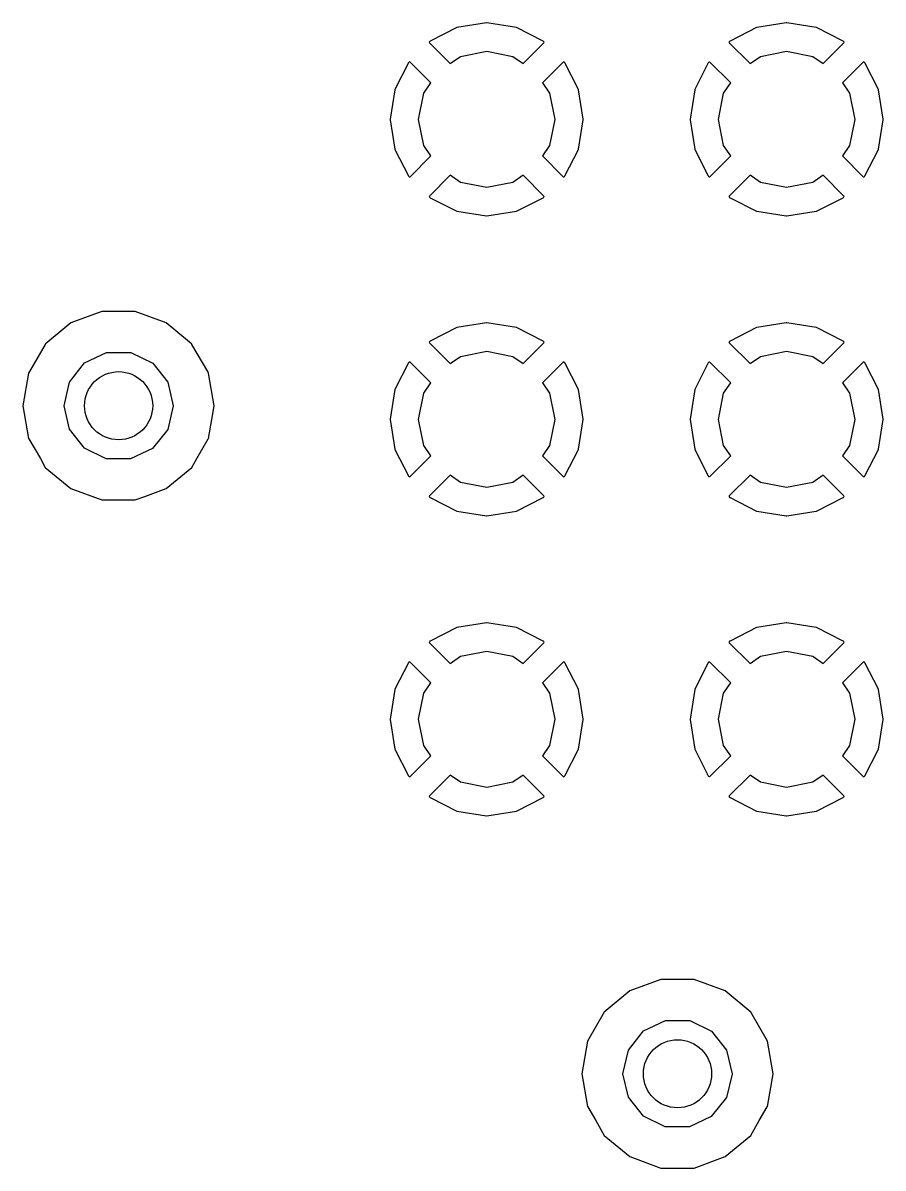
# Model space of a CAD drawing. Extents: x 115.8 to 161.6, y -138.2 to -92.4.
# Drawn here: x 149.599 to 152.754, y -119.846 to -115.646 of the extents above; entities that cross this region are included whole.
import ezdxf

# ---------------------------------------------------------------- set-up
doc = ezdxf.new("R2010")
doc.units = 0
doc.layers.add('BLACK', color=7, linetype='CONTINUOUS')

msp = doc.modelspace()

# ---------------------------------------------------------------- linework, layer by layer
at = {"layer": 'BLACK', "linetype": 'CONTINUOUS'}
for p, q in [((151.19, -115.663), (151.093, -115.713)), ((151.191, -115.663), (151.19, -115.663)), ((151.299, -115.646), (151.191, -115.663)), ((151.301, -115.646), (151.299, -115.646)), ((151.409, -115.663), (151.301, -115.646)), ((151.41, -115.663), (151.409, -115.663)), ((151.507, -115.713), (151.41, -115.663)), ((152.29, -115.663), (152.193, -115.713)), ((152.291, -115.663), (152.29, -115.663)), ((152.399, -115.646), (152.291, -115.663)), ((152.401, -115.646), (152.399, -115.646)), ((152.509, -115.663), (152.401, -115.646)), ((152.51, -115.663), (152.509, -115.663)), ((152.607, -115.713), (152.51, -115.663)), ((151.09, -115.716), (151.089, -115.717)), ((151.089, -115.717), (151.09, -115.719)), ((151.091, -115.714), (151.09, -115.716)), ((151.09, -115.719), (151.166, -115.795)), ((151.093, -115.713), (151.091, -115.714)), ((151.204, -115.769), (151.3, -115.75)), ((151.3, -115.75), (151.396, -115.769)), ((151.434, -115.795), (151.51, -115.719)), ((151.509, -115.714), (151.507, -115.713)), ((151.51, -115.716), (151.509, -115.714)), ((151.511, -115.717), (151.51, -115.716)), ((151.51, -115.719), (151.511, -115.717)), ((152.19, -115.716), (152.189, -115.717)), ((152.189, -115.717), (152.19, -115.719)), ((152.191, -115.714), (152.19, -115.716)), ((152.19, -115.719), (152.266, -115.795)), ((152.193, -115.713), (152.191, -115.714)), ((152.304, -115.769), (152.4, -115.75)), ((152.4, -115.75), (152.496, -115.769)), ((152.534, -115.795), (152.61, -115.719)), ((152.609, -115.714), (152.607, -115.713)), ((152.61, -115.716), (152.609, -115.714)), ((152.611, -115.717), (152.61, -115.716)), ((152.61, -115.719), (152.611, -115.717)), ((151.013, -115.793), (150.963, -115.89)), ((151.014, -115.791), (151.013, -115.793)), ((151.016, -115.79), (151.014, -115.791)), ((151.017, -115.789), (151.016, -115.79)), ((151.019, -115.79), (151.017, -115.789)), ((151.095, -115.866), (151.019, -115.79)), ((151.166, -115.795), (151.204, -115.769)), ((151.396, -115.769), (151.434, -115.795)), ((151.581, -115.79), (151.505, -115.866)), ((151.583, -115.789), (151.581, -115.79)), ((151.584, -115.79), (151.583, -115.789)), ((151.586, -115.791), (151.584, -115.79)), ((151.587, -115.793), (151.586, -115.791)), ((151.637, -115.89), (151.587, -115.793)), ((152.113, -115.793), (152.063, -115.89)), ((152.114, -115.791), (152.113, -115.793)), ((152.116, -115.79), (152.114, -115.791)), ((152.117, -115.789), (152.116, -115.79)), ((152.119, -115.79), (152.117, -115.789)), ((152.195, -115.866), (152.119, -115.79)), ((152.266, -115.795), (152.304, -115.769)), ((152.496, -115.769), (152.534, -115.795)), ((152.681, -115.79), (152.605, -115.866)), ((152.683, -115.789), (152.681, -115.79)), ((152.684, -115.79), (152.683, -115.789)), ((152.686, -115.791), (152.684, -115.79)), ((152.687, -115.793), (152.686, -115.791)), ((152.737, -115.89), (152.687, -115.793)), ((151.069, -115.904), (151.095, -115.866)), ((151.505, -115.866), (151.531, -115.904)), ((152.169, -115.904), (152.195, -115.866)), ((152.605, -115.866), (152.631, -115.904)), ((150.963, -115.891), (150.946, -115.999)), ((150.963, -115.89), (150.963, -115.891)), ((151.05, -116), (151.069, -115.904)), ((151.531, -115.904), (151.55, -116)), ((151.637, -115.891), (151.637, -115.89)), ((151.654, -115.999), (151.637, -115.891)), ((152.063, -115.891), (152.046, -115.999)), ((152.063, -115.89), (152.063, -115.891)), ((152.15, -116), (152.169, -115.904)), ((152.631, -115.904), (152.65, -116)), ((152.737, -115.891), (152.737, -115.89)), ((152.754, -115.999), (152.737, -115.891)), ((150.946, -115.999), (150.946, -116.001)), ((150.946, -116.001), (150.963, -116.109)), ((151.069, -116.096), (151.05, -116)), ((151.55, -116), (151.531, -116.096)), ((151.637, -116.109), (151.654, -116.001)), ((151.654, -116.001), (151.654, -115.999)), ((152.046, -115.999), (152.046, -116.001)), ((152.046, -116.001), (152.063, -116.109)), ((152.169, -116.096), (152.15, -116)), ((152.65, -116), (152.631, -116.096)), ((152.737, -116.109), (152.754, -116.001)), ((152.754, -116.001), (152.754, -115.999)), ((150.963, -116.109), (150.963, -116.11)), ((150.963, -116.11), (151.013, -116.207)), ((151.095, -116.134), (151.069, -116.096)), ((151.531, -116.096), (151.505, -116.134)), ((151.587, -116.207), (151.637, -116.11)), ((151.637, -116.11), (151.637, -116.109)), ((152.063, -116.109), (152.063, -116.11)), ((152.063, -116.11), (152.113, -116.207)), ((152.195, -116.134), (152.169, -116.096)), ((152.631, -116.096), (152.605, -116.134)), ((152.687, -116.207), (152.737, -116.11)), ((152.737, -116.11), (152.737, -116.109)), ((151.019, -116.21), (151.095, -116.134)), ((151.505, -116.134), (151.581, -116.21)), ((152.119, -116.21), (152.195, -116.134)), ((152.605, -116.134), (152.681, -116.21)), ((151.013, -116.207), (151.014, -116.209)), ((151.014, -116.209), (151.016, -116.21)), ((151.016, -116.21), (151.017, -116.211)), ((151.017, -116.211), (151.019, -116.21)), ((151.166, -116.205), (151.09, -116.281)), ((151.204, -116.231), (151.166, -116.205)), ((151.434, -116.205), (151.396, -116.231)), ((151.51, -116.281), (151.434, -116.205)), ((151.581, -116.21), (151.583, -116.211)), ((151.583, -116.211), (151.584, -116.21)), ((151.584, -116.21), (151.586, -116.209)), ((151.586, -116.209), (151.587, -116.207)), ((152.113, -116.207), (152.114, -116.209)), ((152.114, -116.209), (152.116, -116.21)), ((152.116, -116.21), (152.117, -116.211)), ((152.117, -116.211), (152.119, -116.21)), ((152.266, -116.205), (152.19, -116.281)), ((152.304, -116.231), (152.266, -116.205)), ((152.534, -116.205), (152.496, -116.231)), ((152.61, -116.281), (152.534, -116.205)), ((152.681, -116.21), (152.683, -116.211)), ((152.683, -116.211), (152.684, -116.21)), ((152.684, -116.21), (152.686, -116.209)), ((152.686, -116.209), (152.687, -116.207)), ((151.3, -116.25), (151.204, -116.231)), ((151.396, -116.231), (151.3, -116.25)), ((152.4, -116.25), (152.304, -116.231)), ((152.496, -116.231), (152.4, -116.25)), ((151.09, -116.281), (151.089, -116.283)), ((151.089, -116.283), (151.09, -116.284)), ((151.09, -116.284), (151.091, -116.286)), ((151.091, -116.286), (151.093, -116.287)), ((151.093, -116.287), (151.19, -116.337)), ((151.41, -116.337), (151.507, -116.287)), ((151.507, -116.287), (151.509, -116.286)), ((151.509, -116.286), (151.51, -116.284)), ((151.511, -116.283), (151.51, -116.281)), ((151.51, -116.284), (151.511, -116.283)), ((152.19, -116.281), (152.189, -116.283)), ((152.189, -116.283), (152.19, -116.284)), ((152.19, -116.284), (152.191, -116.286)), ((152.191, -116.286), (152.193, -116.287)), ((152.193, -116.287), (152.29, -116.337)), ((152.51, -116.337), (152.607, -116.287)), ((152.607, -116.287), (152.609, -116.286)), ((152.609, -116.286), (152.61, -116.284)), ((152.611, -116.283), (152.61, -116.281)), ((152.61, -116.284), (152.611, -116.283)), ((151.19, -116.337), (151.191, -116.337)), ((151.191, -116.337), (151.299, -116.354)), ((151.301, -116.354), (151.409, -116.337)), ((151.409, -116.337), (151.41, -116.337)), ((152.29, -116.337), (152.291, -116.337)), ((152.291, -116.337), (152.399, -116.354)), ((152.401, -116.354), (152.509, -116.337)), ((152.509, -116.337), (152.51, -116.337)), ((151.299, -116.354), (151.301, -116.354)), ((152.399, -116.354), (152.401, -116.354)), ((149.889, -116.704), (149.775, -116.746)), ((150.011, -116.704), (149.889, -116.704)), ((150.125, -116.746), (150.011, -116.704)), ((149.775, -116.746), (149.681, -116.824)), ((150.21, -116.817), (150.125, -116.746)), ((151.299, -116.746), (151.191, -116.763)), ((151.301, -116.746), (151.299, -116.746)), ((151.409, -116.763), (151.301, -116.746)), ((152.399, -116.746), (152.291, -116.763)), ((152.401, -116.746), (152.399, -116.746)), ((152.509, -116.763), (152.401, -116.746)), ((151.19, -116.763), (151.093, -116.813)), ((151.191, -116.763), (151.19, -116.763)), ((151.41, -116.763), (151.409, -116.763)), ((151.507, -116.813), (151.41, -116.763)), ((152.29, -116.763), (152.193, -116.813)), ((152.291, -116.763), (152.29, -116.763)), ((152.51, -116.763), (152.509, -116.763)), ((152.607, -116.813), (152.51, -116.763)), ((149.681, -116.825), (149.623, -116.925)), ((149.681, -116.824), (149.681, -116.825)), ((150.219, -116.824), (150.21, -116.817)), ((150.219, -116.825), (150.219, -116.824)), ((150.277, -116.925), (150.219, -116.825)), ((151.09, -116.816), (151.089, -116.817)), ((151.089, -116.817), (151.09, -116.819)), ((151.091, -116.814), (151.09, -116.816)), ((151.09, -116.819), (151.166, -116.895)), ((151.093, -116.813), (151.091, -116.814)), ((151.434, -116.895), (151.51, -116.819)), ((151.509, -116.814), (151.507, -116.813)), ((151.51, -116.816), (151.509, -116.814)), ((151.511, -116.817), (151.51, -116.816)), ((151.51, -116.819), (151.511, -116.817)), ((152.19, -116.816), (152.189, -116.817)), ((152.189, -116.817), (152.19, -116.819)), ((152.191, -116.814), (152.19, -116.816)), ((152.19, -116.819), (152.266, -116.895)), ((152.193, -116.813), (152.191, -116.814)), ((152.534, -116.895), (152.61, -116.819)), ((152.609, -116.814), (152.607, -116.813)), ((152.61, -116.816), (152.609, -116.814)), ((152.611, -116.817), (152.61, -116.816)), ((152.61, -116.819), (152.611, -116.817)), ((149.825, -116.893), (149.906, -116.855)), ((149.906, -116.855), (149.995, -116.855)), ((149.995, -116.855), (150.075, -116.894)), ((151.166, -116.895), (151.204, -116.869)), ((151.204, -116.869), (151.3, -116.85)), ((151.3, -116.85), (151.396, -116.869)), ((151.396, -116.869), (151.434, -116.895)), ((152.266, -116.895), (152.304, -116.869)), ((152.304, -116.869), (152.4, -116.85)), ((152.4, -116.85), (152.496, -116.869)), ((152.496, -116.869), (152.534, -116.895)), ((149.623, -116.925), (149.62, -116.93)), ((149.77, -116.963), (149.825, -116.893)), ((150.075, -116.894), (150.13, -116.963)), ((150.28, -116.93), (150.277, -116.925)), ((151.013, -116.893), (150.963, -116.99)), ((151.014, -116.891), (151.013, -116.893)), ((151.016, -116.89), (151.014, -116.891)), ((151.017, -116.889), (151.016, -116.89)), ((151.019, -116.89), (151.017, -116.889)), ((151.095, -116.966), (151.019, -116.89)), ((151.581, -116.89), (151.505, -116.966)), ((151.583, -116.889), (151.581, -116.89)), ((151.584, -116.89), (151.583, -116.889)), ((151.586, -116.891), (151.584, -116.89)), ((151.587, -116.893), (151.586, -116.891)), ((151.637, -116.99), (151.587, -116.893)), ((152.113, -116.893), (152.063, -116.99)), ((152.114, -116.891), (152.113, -116.893)), ((152.116, -116.89), (152.114, -116.891)), ((152.117, -116.889), (152.116, -116.89)), ((152.119, -116.89), (152.117, -116.889)), ((152.195, -116.966), (152.119, -116.89)), ((152.681, -116.89), (152.605, -116.966)), ((152.683, -116.889), (152.681, -116.89)), ((152.684, -116.89), (152.683, -116.889)), ((152.686, -116.891), (152.684, -116.89)), ((152.687, -116.893), (152.686, -116.891)), ((152.737, -116.99), (152.687, -116.893)), ((149.62, -116.93), (149.599, -117.05)), ((149.75, -117.05), (149.77, -116.963)), ((150.13, -116.963), (150.15, -117.05)), ((150.301, -117.05), (150.28, -116.93)), ((151.069, -117.004), (151.095, -116.966)), ((151.505, -116.966), (151.531, -117.004)), ((152.169, -117.004), (152.195, -116.966)), ((152.605, -116.966), (152.631, -117.004)), ((150.963, -116.991), (150.946, -117.099)), ((150.963, -116.99), (150.963, -116.991)), ((151.05, -117.1), (151.069, -117.004)), ((151.531, -117.004), (151.55, -117.1)), ((151.637, -116.991), (151.637, -116.99)), ((151.654, -117.099), (151.637, -116.991)), ((152.063, -116.991), (152.046, -117.099)), ((152.063, -116.99), (152.063, -116.991)), ((152.15, -117.1), (152.169, -117.004)), ((152.631, -117.004), (152.65, -117.1)), ((152.737, -116.991), (152.737, -116.99)), ((152.754, -117.099), (152.737, -116.991)), ((149.599, -117.05), (149.62, -117.17)), ((149.77, -117.136), (149.75, -117.05)), ((150.15, -117.051), (150.13, -117.137)), ((150.15, -117.05), (150.15, -117.051)), ((150.292, -117.101), (150.301, -117.05)), ((149.825, -117.206), (149.77, -117.136)), ((150.13, -117.137), (150.074, -117.207)), ((150.28, -117.17), (150.292, -117.101)), ((150.946, -117.099), (150.946, -117.101)), ((150.946, -117.101), (150.963, -117.209)), ((151.069, -117.196), (151.05, -117.1)), ((151.55, -117.1), (151.531, -117.196)), ((151.637, -117.209), (151.654, -117.101)), ((151.654, -117.101), (151.654, -117.099)), ((152.046, -117.099), (152.046, -117.101)), ((152.046, -117.101), (152.063, -117.209)), ((152.169, -117.196), (152.15, -117.1)), ((152.65, -117.1), (152.631, -117.196)), ((152.737, -117.209), (152.754, -117.101)), ((152.754, -117.101), (152.754, -117.099)), ((149.62, -117.17), (149.621, -117.171)), ((149.621, -117.171), (149.621, -117.171)), ((149.621, -117.171), (149.663, -117.244)), ((150.237, -117.244), (150.279, -117.171)), ((150.279, -117.171), (150.28, -117.17)), ((150.279, -117.171), (150.279, -117.171)), ((149.905, -117.245), (149.825, -117.206)), ((150.074, -117.207), (149.994, -117.245)), ((150.963, -117.209), (150.963, -117.21)), ((150.963, -117.21), (151.013, -117.307)), ((151.095, -117.234), (151.069, -117.196)), ((151.531, -117.196), (151.505, -117.234)), ((151.587, -117.307), (151.637, -117.21)), ((151.637, -117.21), (151.637, -117.209)), ((152.063, -117.209), (152.063, -117.21)), ((152.063, -117.21), (152.113, -117.307)), ((152.195, -117.234), (152.169, -117.196)), ((152.631, -117.196), (152.605, -117.234)), ((152.687, -117.307), (152.737, -117.21)), ((152.737, -117.21), (152.737, -117.209)), ((149.663, -117.244), (149.681, -117.276)), ((149.994, -117.245), (149.905, -117.245)), ((150.219, -117.276), (150.237, -117.244)), ((151.019, -117.31), (151.095, -117.234)), ((151.505, -117.234), (151.581, -117.31)), ((152.119, -117.31), (152.195, -117.234)), ((152.605, -117.234), (152.681, -117.31)), ((149.681, -117.276), (149.775, -117.354)), ((150.125, -117.354), (150.219, -117.276)), ((151.166, -117.305), (151.09, -117.381)), ((151.204, -117.331), (151.166, -117.305)), ((151.434, -117.305), (151.396, -117.331)), ((151.51, -117.381), (151.434, -117.305)), ((152.266, -117.305), (152.19, -117.381)), ((152.304, -117.331), (152.266, -117.305)), ((152.534, -117.305), (152.496, -117.331)), ((152.61, -117.381), (152.534, -117.305)), ((151.013, -117.307), (151.014, -117.309)), ((151.014, -117.309), (151.016, -117.31)), ((151.016, -117.31), (151.017, -117.311)), ((151.017, -117.311), (151.019, -117.31)), ((151.3, -117.35), (151.204, -117.331)), ((151.396, -117.331), (151.3, -117.35)), ((151.581, -117.31), (151.583, -117.311)), ((151.583, -117.311), (151.584, -117.31)), ((151.584, -117.31), (151.586, -117.309)), ((151.586, -117.309), (151.587, -117.307)), ((152.113, -117.307), (152.114, -117.309)), ((152.114, -117.309), (152.116, -117.31)), ((152.116, -117.31), (152.117, -117.311)), ((152.117, -117.311), (152.119, -117.31)), ((152.4, -117.35), (152.304, -117.331)), ((152.496, -117.331), (152.4, -117.35)), ((152.681, -117.31), (152.683, -117.311)), ((152.683, -117.311), (152.684, -117.31)), ((152.684, -117.31), (152.686, -117.309)), ((152.686, -117.309), (152.687, -117.307)), ((149.775, -117.354), (149.889, -117.395)), ((150.011, -117.395), (150.046, -117.383)), ((150.046, -117.383), (150.125, -117.354)), ((151.09, -117.381), (151.089, -117.383)), ((151.089, -117.383), (151.09, -117.384)), ((151.09, -117.384), (151.091, -117.386)), ((151.091, -117.386), (151.093, -117.387)), ((151.093, -117.387), (151.19, -117.437)), ((151.41, -117.437), (151.507, -117.387)), ((151.507, -117.387), (151.509, -117.386)), ((151.509, -117.386), (151.51, -117.384)), ((151.511, -117.383), (151.51, -117.381)), ((151.51, -117.384), (151.511, -117.383)), ((152.19, -117.381), (152.189, -117.383)), ((152.189, -117.383), (152.19, -117.384)), ((152.19, -117.384), (152.191, -117.386)), ((152.191, -117.386), (152.193, -117.387)), ((152.193, -117.387), (152.29, -117.437)), ((152.51, -117.437), (152.607, -117.387)), ((152.607, -117.387), (152.609, -117.386)), ((152.609, -117.386), (152.61, -117.384)), ((152.611, -117.383), (152.61, -117.381)), ((152.61, -117.384), (152.611, -117.383)), ((149.889, -117.395), (150.011, -117.395)), ((151.19, -117.437), (151.191, -117.437)), ((151.191, -117.437), (151.299, -117.454)), ((151.299, -117.454), (151.301, -117.454)), ((151.301, -117.454), (151.409, -117.437)), ((151.409, -117.437), (151.41, -117.437)), ((152.29, -117.437), (152.291, -117.437)), ((152.291, -117.437), (152.399, -117.454)), ((152.399, -117.454), (152.401, -117.454)), ((152.401, -117.454), (152.509, -117.437)), ((152.509, -117.437), (152.51, -117.437)), ((151.299, -117.846), (151.191, -117.863)), ((151.301, -117.846), (151.299, -117.846)), ((151.409, -117.863), (151.301, -117.846)), ((152.399, -117.846), (152.291, -117.863)), ((152.401, -117.846), (152.399, -117.846)), ((152.509, -117.863), (152.401, -117.846)), ((151.19, -117.863), (151.093, -117.913)), ((151.191, -117.863), (151.19, -117.863)), ((151.41, -117.863), (151.409, -117.863)), ((151.507, -117.913), (151.41, -117.863)), ((152.29, -117.863), (152.193, -117.913)), ((152.291, -117.863), (152.29, -117.863)), ((152.51, -117.863), (152.509, -117.863)), ((152.607, -117.913), (152.51, -117.863)), ((151.09, -117.916), (151.089, -117.917)), ((151.089, -117.917), (151.09, -117.919)), ((151.091, -117.914), (151.09, -117.916)), ((151.09, -117.919), (151.166, -117.995)), ((151.093, -117.913), (151.091, -117.914)), ((151.434, -117.995), (151.51, -117.919)), ((151.509, -117.914), (151.507, -117.913)), ((151.51, -117.916), (151.509, -117.914)), ((151.511, -117.917), (151.51, -117.916)), ((151.51, -117.919), (151.511, -117.917)), ((152.19, -117.916), (152.189, -117.917)), ((152.189, -117.917), (152.19, -117.919)), ((152.191, -117.914), (152.19, -117.916)), ((152.19, -117.919), (152.266, -117.995)), ((152.193, -117.913), (152.191, -117.914)), ((152.534, -117.995), (152.61, -117.919)), ((152.609, -117.914), (152.607, -117.913)), ((152.61, -117.916), (152.609, -117.914)), ((152.611, -117.917), (152.61, -117.916)), ((152.61, -117.919), (152.611, -117.917)), ((151.166, -117.995), (151.204, -117.969)), ((151.204, -117.969), (151.3, -117.95)), ((151.3, -117.95), (151.396, -117.969)), ((151.396, -117.969), (151.434, -117.995)), ((152.266, -117.995), (152.304, -117.969)), ((152.304, -117.969), (152.4, -117.95)), ((152.4, -117.95), (152.496, -117.969)), ((152.496, -117.969), (152.534, -117.995)), ((151.013, -117.993), (150.963, -118.09)), ((151.014, -117.991), (151.013, -117.993)), ((151.016, -117.99), (151.014, -117.991)), ((151.017, -117.989), (151.016, -117.99)), ((151.019, -117.99), (151.017, -117.989)), ((151.095, -118.066), (151.019, -117.99)), ((151.581, -117.99), (151.505, -118.066)), ((151.583, -117.989), (151.581, -117.99)), ((151.584, -117.99), (151.583, -117.989)), ((151.586, -117.991), (151.584, -117.99)), ((151.587, -117.993), (151.586, -117.991)), ((151.637, -118.09), (151.587, -117.993)), ((152.113, -117.993), (152.063, -118.09)), ((152.114, -117.991), (152.113, -117.993)), ((152.116, -117.99), (152.114, -117.991)), ((152.117, -117.989), (152.116, -117.99)), ((152.119, -117.99), (152.117, -117.989)), ((152.195, -118.066), (152.119, -117.99)), ((152.681, -117.99), (152.605, -118.066)), ((152.683, -117.989), (152.681, -117.99)), ((152.684, -117.99), (152.683, -117.989)), ((152.686, -117.991), (152.684, -117.99)), ((152.687, -117.993), (152.686, -117.991)), ((152.737, -118.09), (152.687, -117.993)), ((150.963, -118.091), (150.946, -118.199)), ((150.963, -118.09), (150.963, -118.091)), ((151.05, -118.2), (151.069, -118.104)), ((151.069, -118.104), (151.095, -118.066)), ((151.505, -118.066), (151.531, -118.104)), ((151.531, -118.104), (151.55, -118.2)), ((151.637, -118.091), (151.637, -118.09)), ((151.654, -118.199), (151.637, -118.091)), ((152.063, -118.091), (152.046, -118.199)), ((152.063, -118.09), (152.063, -118.091)), ((152.15, -118.2), (152.169, -118.104)), ((152.169, -118.104), (152.195, -118.066)), ((152.605, -118.066), (152.631, -118.104)), ((152.631, -118.104), (152.65, -118.2)), ((152.737, -118.091), (152.737, -118.09)), ((152.754, -118.199), (152.737, -118.091)), ((150.946, -118.199), (150.946, -118.201)), ((150.946, -118.201), (150.963, -118.309)), ((151.069, -118.296), (151.05, -118.2)), ((151.55, -118.2), (151.531, -118.296)), ((151.637, -118.309), (151.654, -118.201)), ((151.654, -118.201), (151.654, -118.199)), ((152.046, -118.199), (152.046, -118.201)), ((152.046, -118.201), (152.063, -118.309)), ((152.169, -118.296), (152.15, -118.2)), ((152.65, -118.2), (152.631, -118.296)), ((152.737, -118.309), (152.754, -118.201)), ((152.754, -118.201), (152.754, -118.199)), ((150.963, -118.309), (150.963, -118.31)), ((150.963, -118.31), (151.013, -118.407)), ((151.095, -118.334), (151.069, -118.296)), ((151.531, -118.296), (151.505, -118.334)), ((151.587, -118.407), (151.637, -118.31)), ((151.637, -118.31), (151.637, -118.309)), ((152.063, -118.309), (152.063, -118.31)), ((152.063, -118.31), (152.113, -118.407)), ((152.195, -118.334), (152.169, -118.296)), ((152.631, -118.296), (152.605, -118.334)), ((152.687, -118.407), (152.737, -118.31)), ((152.737, -118.31), (152.737, -118.309)), ((151.019, -118.41), (151.095, -118.334)), ((151.505, -118.334), (151.581, -118.41)), ((152.119, -118.41), (152.195, -118.334)), ((152.605, -118.334), (152.681, -118.41)), ((151.013, -118.407), (151.014, -118.409)), ((151.014, -118.409), (151.016, -118.41)), ((151.016, -118.41), (151.017, -118.411)), ((151.017, -118.411), (151.019, -118.41)), ((151.166, -118.405), (151.09, -118.481)), ((151.204, -118.431), (151.166, -118.405)), ((151.3, -118.45), (151.204, -118.431)), ((151.396, -118.431), (151.3, -118.45)), ((151.434, -118.405), (151.396, -118.431)), ((151.51, -118.481), (151.434, -118.405)), ((151.581, -118.41), (151.583, -118.411)), ((151.583, -118.411), (151.584, -118.41)), ((151.584, -118.41), (151.586, -118.409)), ((151.586, -118.409), (151.587, -118.407)), ((152.113, -118.407), (152.114, -118.409)), ((152.114, -118.409), (152.116, -118.41)), ((152.116, -118.41), (152.117, -118.411)), ((152.117, -118.411), (152.119, -118.41)), ((152.266, -118.405), (152.19, -118.481)), ((152.304, -118.431), (152.266, -118.405)), ((152.4, -118.45), (152.304, -118.431)), ((152.496, -118.431), (152.4, -118.45)), ((152.534, -118.405), (152.496, -118.431)), ((152.61, -118.481), (152.534, -118.405)), ((152.681, -118.41), (152.683, -118.411)), ((152.683, -118.411), (152.684, -118.41)), ((152.684, -118.41), (152.686, -118.409)), ((152.686, -118.409), (152.687, -118.407)), ((151.09, -118.481), (151.089, -118.483)), ((151.511, -118.483), (151.51, -118.481)), ((152.19, -118.481), (152.189, -118.483)), ((152.611, -118.483), (152.61, -118.481)), ((151.089, -118.483), (151.09, -118.484)), ((151.09, -118.484), (151.091, -118.486)), ((151.091, -118.486), (151.093, -118.487)), ((151.093, -118.487), (151.19, -118.537)), ((151.41, -118.537), (151.507, -118.487)), ((151.507, -118.487), (151.509, -118.486)), ((151.509, -118.486), (151.51, -118.484)), ((151.51, -118.484), (151.511, -118.483)), ((152.189, -118.483), (152.19, -118.484)), ((152.19, -118.484), (152.191, -118.486)), ((152.191, -118.486), (152.193, -118.487)), ((152.193, -118.487), (152.29, -118.537)), ((152.51, -118.537), (152.607, -118.487)), ((152.607, -118.487), (152.609, -118.486)), ((152.609, -118.486), (152.61, -118.484)), ((152.61, -118.484), (152.611, -118.483)), ((151.19, -118.537), (151.191, -118.537)), ((151.191, -118.537), (151.299, -118.554)), ((151.299, -118.554), (151.301, -118.554)), ((151.301, -118.554), (151.409, -118.537)), ((151.409, -118.537), (151.41, -118.537)), ((152.29, -118.537), (152.291, -118.537)), ((152.291, -118.537), (152.399, -118.554)), ((152.399, -118.554), (152.401, -118.554)), ((152.401, -118.554), (152.509, -118.537)), ((152.509, -118.537), (152.51, -118.537)), ((151.939, -119.154), (151.825, -119.196)), ((152.061, -119.154), (151.939, -119.154)), ((152.175, -119.196), (152.061, -119.154)), ((151.825, -119.196), (151.731, -119.274)), ((152.269, -119.274), (152.175, -119.196)), ((151.731, -119.274), (151.67, -119.38)), ((152.33, -119.38), (152.269, -119.274)), ((151.875, -119.343), (151.956, -119.305)), ((151.956, -119.305), (152.045, -119.305)), ((152.045, -119.305), (152.125, -119.344)), ((151.82, -119.413), (151.875, -119.343)), ((152.125, -119.344), (152.18, -119.413)), ((151.67, -119.38), (151.649, -119.5)), ((152.351, -119.5), (152.33, -119.38)), ((151.8, -119.5), (151.82, -119.413)), ((152.18, -119.413), (152.2, -119.5)), ((151.649, -119.5), (151.67, -119.62)), ((151.82, -119.586), (151.8, -119.5)), ((152.2, -119.501), (152.18, -119.587)), ((152.2, -119.5), (152.2, -119.501)), ((152.342, -119.55), (152.351, -119.5)), ((152.33, -119.62), (152.342, -119.55)), ((151.875, -119.656), (151.82, -119.586)), ((152.18, -119.587), (152.124, -119.657)), ((151.67, -119.62), (151.671, -119.621)), ((151.671, -119.621), (151.671, -119.621)), ((151.671, -119.621), (151.7, -119.671)), ((151.955, -119.695), (151.875, -119.656)), ((152.124, -119.657), (152.044, -119.695)), ((152.3, -119.671), (152.329, -119.621)), ((152.329, -119.621), (152.33, -119.62)), ((152.329, -119.621), (152.329, -119.621)), ((151.7, -119.671), (151.731, -119.726)), ((152.044, -119.695), (151.955, -119.695)), ((152.269, -119.726), (152.3, -119.671)), ((151.731, -119.726), (151.825, -119.804)), ((152.175, -119.804), (152.269, -119.726)), ((151.825, -119.804), (151.939, -119.846)), ((152.061, -119.846), (152.175, -119.804)), ((151.939, -119.846), (152.061, -119.846))]:
    msp.add_line(p, q, dxfattribs=at)
at = {"layer": 'BLACK'}
for centre in [(149.95, -117.05), (152, -119.5)]:
    msp.add_circle(centre, 0.125, dxfattribs=at)

doc.saveas('drawing.dxf')
